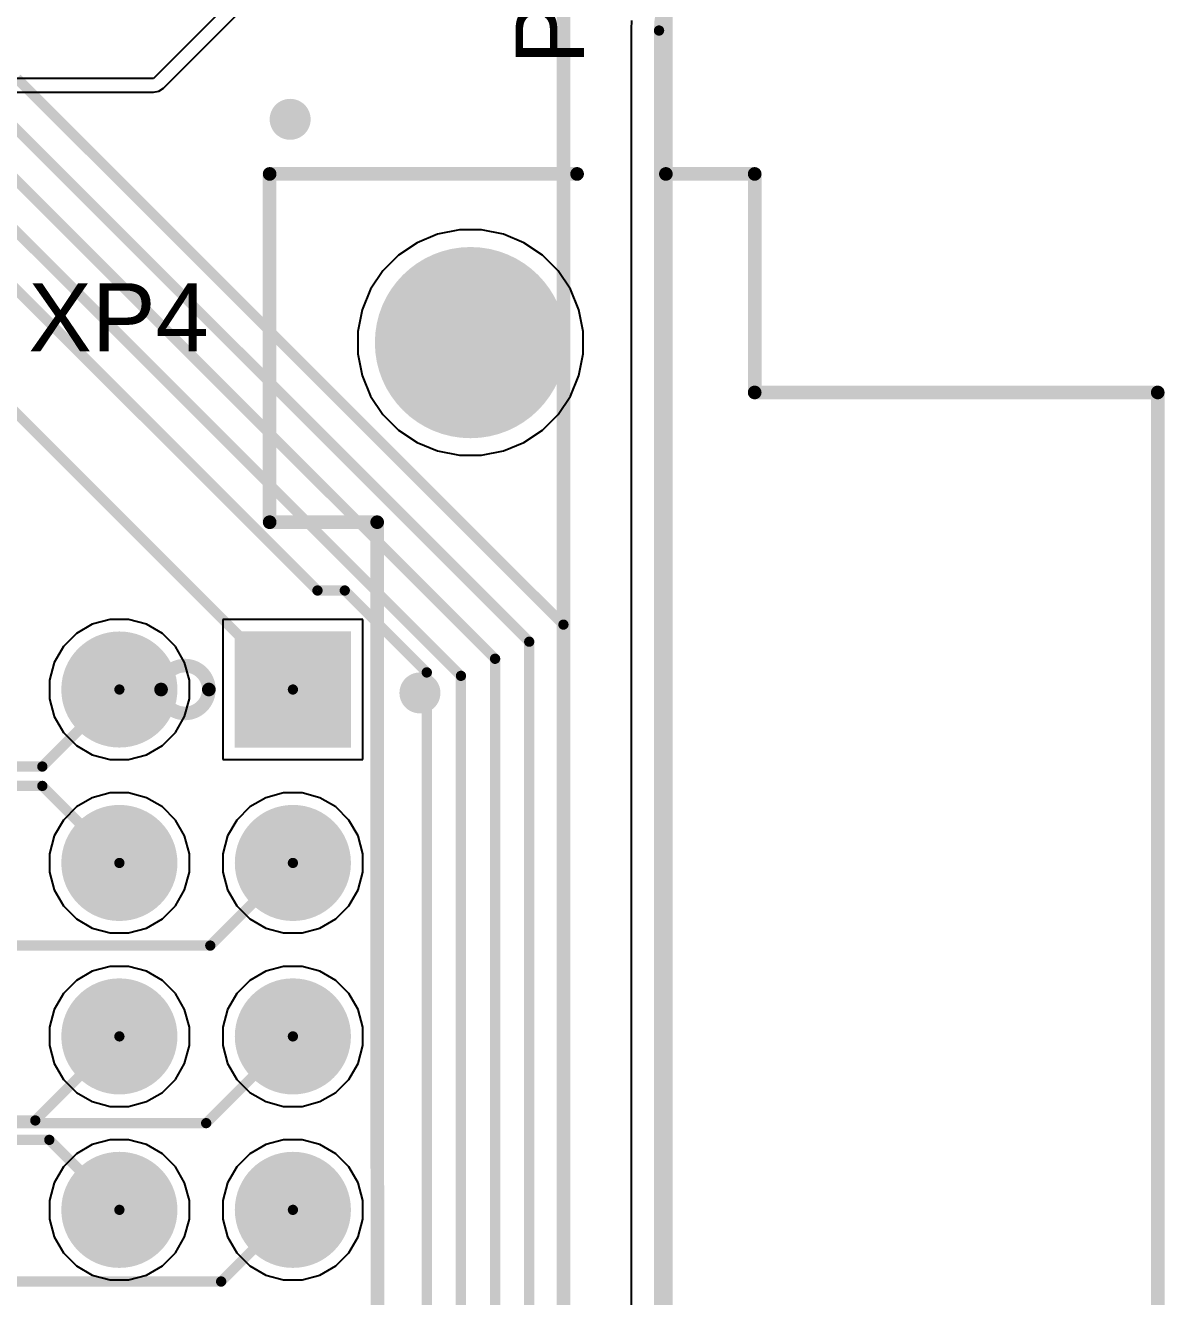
# Model space of a CAD drawing. Header units: inches. Extents: x 0 to 110, y 0 to 95.
# Drawn here: x 92.13 to 108.8, y 57.66 to 76.28 of the extents above; entities that cross this region are included whole.
import ezdxf

# ---------------------------------------------------------------- set-up
doc = ezdxf.new("R2010")
doc.units = ezdxf.units.IN
for name, color, linetype in [('Board Shape', 56, 'Continuous'), ('Bottom Layer', 5, 'Continuous'), ('Bottom Overlay', 54, 'Continuous'), ('Bottom Solder', 6, 'Continuous'), ('Int1', 16, 'Continuous'), ('Int2', 76, 'Continuous'), ('Mechanical 13', 56, 'Continuous'), ('Mechanical1', 6, 'Continuous'), ('Multi-Layer', 9, 'Continuous'), ('Pad Holes', 156, 'Continuous'), ('Top Layer', 1, 'Continuous'), ('Top Overlay', 2, 'Continuous'), ('Top Solder', 216, 'Continuous')]:
    doc.layers.add(name, color=color, linetype=linetype)
doc.styles.add('Arial', font='', dxfattribs={"height": 0.2})
doc.styles.get('Arial').set_extended_font_data('Arial')

# ---------------------------------------------------------------- blocks, each defined once
blk = doc.blocks.new('DIN41612_48_3_____________________717')
at = {"layer": 'Bottom Layer'}
h = blk.add_hatch(color=5, dxfattribs=at)
edge = h.paths.add_edge_path()
edge.add_arc((11.43, 8), 0.825, 0, 360)
h = blk.add_hatch(color=5, dxfattribs=at)
edge = h.paths.add_edge_path()
edge.add_arc((13.97, 8), 0.825, 0, 360)
h = blk.add_hatch(color=5, dxfattribs=at)
edge = h.paths.add_edge_path()
edge.add_arc((16.51, 8), 0.825, 0, 360)
h = blk.add_hatch(color=5, dxfattribs=at)
edge = h.paths.add_edge_path()
edge.add_arc((19.05, 8), 0.825, 0, 360)
h = blk.add_hatch(color=5, dxfattribs=at)
edge = h.paths.add_edge_path()
edge.add_arc((11.43, 5.46), 0.825, 0, 360)
h = blk.add_hatch(color=5, dxfattribs=at)
edge = h.paths.add_edge_path()
edge.add_arc((13.97, 5.46), 0.825, 0, 360)
h = blk.add_hatch(color=5, dxfattribs=at)
edge = h.paths.add_edge_path()
edge.add_arc((16.51, 5.46), 0.825, 0, 360)
blk.add_hatch(color=5, dxfattribs=at).paths.add_polyline_path([(19.875, 4.635), (18.225, 4.635), (18.225, 6.285), (19.875, 6.285)])
h = blk.add_hatch(color=5, dxfattribs=at)
edge = h.paths.add_edge_path()
edge.add_arc((24.13, 2.86), 1.25, 0, 360)
at = {"layer": 'Bottom Solder'}
h = blk.add_hatch(color=6, dxfattribs=at)
edge = h.paths.add_edge_path()
edge.add_arc((11.43, 8), 0.85, 0, 360)
h = blk.add_hatch(color=6, dxfattribs=at)
edge = h.paths.add_edge_path()
edge.add_arc((13.97, 8), 0.85, 0, 360)
h = blk.add_hatch(color=6, dxfattribs=at)
edge = h.paths.add_edge_path()
edge.add_arc((16.51, 8), 0.85, 0, 360)
h = blk.add_hatch(color=6, dxfattribs=at)
edge = h.paths.add_edge_path()
edge.add_arc((19.05, 8), 0.85, 0, 360)
h = blk.add_hatch(color=6, dxfattribs=at)
edge = h.paths.add_edge_path()
edge.add_arc((11.43, 5.46), 0.85, 0, 360)
h = blk.add_hatch(color=6, dxfattribs=at)
edge = h.paths.add_edge_path()
edge.add_arc((13.97, 5.46), 0.85, 0, 360)
h = blk.add_hatch(color=6, dxfattribs=at)
edge = h.paths.add_edge_path()
edge.add_arc((16.51, 5.46), 0.85, 0, 360)
blk.add_hatch(color=6, dxfattribs=at).paths.add_polyline_path([(19.9, 4.61), (18.2, 4.61), (18.2, 6.31), (19.9, 6.31)])
h = blk.add_hatch(color=6, dxfattribs=at)
edge = h.paths.add_edge_path()
edge.add_arc((24.13, 2.86), 1.275, 0, 360)
at = {"layer": 'Int1'}
h = blk.add_hatch(color=16, dxfattribs=at)
edge = h.paths.add_edge_path()
edge.add_arc((11.43, 8), 0.825, 0, 360)
h = blk.add_hatch(color=16, dxfattribs=at)
edge = h.paths.add_edge_path()
edge.add_arc((13.97, 8), 0.825, 0, 360)
h = blk.add_hatch(color=16, dxfattribs=at)
edge = h.paths.add_edge_path()
edge.add_arc((16.51, 8), 0.825, 0, 360)
h = blk.add_hatch(color=16, dxfattribs=at)
edge = h.paths.add_edge_path()
edge.add_arc((19.05, 8), 0.825, 0, 360)
h = blk.add_hatch(color=16, dxfattribs=at)
edge = h.paths.add_edge_path()
edge.add_arc((11.43, 5.46), 0.825, 0, 360)
h = blk.add_hatch(color=16, dxfattribs=at)
edge = h.paths.add_edge_path()
edge.add_arc((13.97, 5.46), 0.825, 0, 360)
h = blk.add_hatch(color=16, dxfattribs=at)
edge = h.paths.add_edge_path()
edge.add_arc((16.51, 5.46), 0.825, 0, 360)
blk.add_hatch(color=16, dxfattribs=at).paths.add_polyline_path([(19.875, 4.635), (18.225, 4.635), (18.225, 6.285), (19.875, 6.285)])
h = blk.add_hatch(color=16, dxfattribs=at)
edge = h.paths.add_edge_path()
edge.add_arc((24.13, 2.86), 1.25, 0, 360)
at = {"layer": 'Int2'}
h = blk.add_hatch(color=76, dxfattribs=at)
edge = h.paths.add_edge_path()
edge.add_arc((11.43, 8), 0.825, 0, 360)
h = blk.add_hatch(color=76, dxfattribs=at)
edge = h.paths.add_edge_path()
edge.add_arc((13.97, 8), 0.825, 0, 360)
h = blk.add_hatch(color=76, dxfattribs=at)
edge = h.paths.add_edge_path()
edge.add_arc((16.51, 8), 0.825, 0, 360)
h = blk.add_hatch(color=76, dxfattribs=at)
edge = h.paths.add_edge_path()
edge.add_arc((19.05, 8), 0.825, 0, 360)
h = blk.add_hatch(color=76, dxfattribs=at)
edge = h.paths.add_edge_path()
edge.add_arc((11.43, 5.46), 0.825, 0, 360)
h = blk.add_hatch(color=76, dxfattribs=at)
edge = h.paths.add_edge_path()
edge.add_arc((13.97, 5.46), 0.825, 0, 360)
h = blk.add_hatch(color=76, dxfattribs=at)
edge = h.paths.add_edge_path()
edge.add_arc((16.51, 5.46), 0.825, 0, 360)
blk.add_hatch(color=76, dxfattribs=at).paths.add_polyline_path([(19.875, 4.635), (18.225, 4.635), (18.225, 6.285), (19.875, 6.285)])
h = blk.add_hatch(color=76, dxfattribs=at)
edge = h.paths.add_edge_path()
edge.add_arc((24.13, 2.86), 1.25, 0, 360)
at = {"layer": 'Multi-Layer'}
h = blk.add_hatch(color=9, dxfattribs=at)
edge = h.paths.add_edge_path()
edge.add_arc((11.43, 8), 0.825, 0, 360)
h = blk.add_hatch(color=9, dxfattribs=at)
edge = h.paths.add_edge_path()
edge.add_arc((13.97, 8), 0.825, 0, 360)
h = blk.add_hatch(color=9, dxfattribs=at)
edge = h.paths.add_edge_path()
edge.add_arc((16.51, 8), 0.825, 0, 360)
h = blk.add_hatch(color=9, dxfattribs=at)
edge = h.paths.add_edge_path()
edge.add_arc((19.05, 8), 0.825, 0, 360)
h = blk.add_hatch(color=9, dxfattribs=at)
edge = h.paths.add_edge_path()
edge.add_arc((11.43, 5.46), 0.825, 0, 360)
h = blk.add_hatch(color=9, dxfattribs=at)
edge = h.paths.add_edge_path()
edge.add_arc((13.97, 5.46), 0.825, 0, 360)
h = blk.add_hatch(color=9, dxfattribs=at)
edge = h.paths.add_edge_path()
edge.add_arc((16.51, 5.46), 0.825, 0, 360)
h = blk.add_hatch(color=9, dxfattribs=at)
edge = h.paths.add_edge_path()
edge.add_arc((24.13, 2.86), 1.25, 0, 360)
at = {"layer": 'Pad Holes'}
h = blk.add_hatch(color=7, dxfattribs=at)
edge = h.paths.add_edge_path()
edge.add_arc((11.43, 8), 0.5, 0, 360)
h = blk.add_hatch(color=7, dxfattribs=at)
edge = h.paths.add_edge_path()
edge.add_arc((13.97, 8), 0.5, 0, 360)
h = blk.add_hatch(color=7, dxfattribs=at)
edge = h.paths.add_edge_path()
edge.add_arc((16.51, 8), 0.5, 0, 360)
h = blk.add_hatch(color=7, dxfattribs=at)
edge = h.paths.add_edge_path()
edge.add_arc((19.05, 8), 0.5, 0, 360)
h = blk.add_hatch(color=7, dxfattribs=at)
edge = h.paths.add_edge_path()
edge.add_arc((11.43, 5.46), 0.5, 0, 360)
h = blk.add_hatch(color=7, dxfattribs=at)
edge = h.paths.add_edge_path()
edge.add_arc((13.97, 5.46), 0.5, 0, 360)
h = blk.add_hatch(color=7, dxfattribs=at)
edge = h.paths.add_edge_path()
edge.add_arc((16.51, 5.46), 0.5, 0, 360)
h = blk.add_hatch(color=7, dxfattribs=at)
edge = h.paths.add_edge_path()
edge.add_arc((19.05, 5.46), 0.5, 0, 360)
h = blk.add_hatch(color=7, dxfattribs=at)
edge = h.paths.add_edge_path()
edge.add_arc((24.13, 2.86), 1.4, 0, 360)
at = {"layer": 'Top Layer'}
h = blk.add_hatch(color=1, dxfattribs=at)
edge = h.paths.add_edge_path()
edge.add_arc((11.43, 8), 0.825, 0, 360)
h = blk.add_hatch(color=1, dxfattribs=at)
edge = h.paths.add_edge_path()
edge.add_arc((13.97, 8), 0.825, 0, 360)
h = blk.add_hatch(color=1, dxfattribs=at)
edge = h.paths.add_edge_path()
edge.add_arc((16.51, 8), 0.825, 0, 360)
h = blk.add_hatch(color=1, dxfattribs=at)
edge = h.paths.add_edge_path()
edge.add_arc((19.05, 8), 0.825, 0, 360)
h = blk.add_hatch(color=1, dxfattribs=at)
edge = h.paths.add_edge_path()
edge.add_arc((11.43, 5.46), 0.825, 0, 360)
h = blk.add_hatch(color=1, dxfattribs=at)
edge = h.paths.add_edge_path()
edge.add_arc((13.97, 5.46), 0.825, 0, 360)
h = blk.add_hatch(color=1, dxfattribs=at)
edge = h.paths.add_edge_path()
edge.add_arc((16.51, 5.46), 0.825, 0, 360)
blk.add_hatch(color=1, dxfattribs=at).paths.add_polyline_path([(19.875, 4.635), (18.225, 4.635), (18.225, 6.285), (19.875, 6.285)])
h = blk.add_hatch(color=1, dxfattribs=at)
edge = h.paths.add_edge_path()
edge.add_arc((24.13, 2.86), 1.25, 0, 360)
at = {"layer": 'Top Solder'}
h = blk.add_hatch(color=216, dxfattribs=at)
edge = h.paths.add_edge_path()
edge.add_arc((11.43, 8), 0.85, 0, 360)
h = blk.add_hatch(color=216, dxfattribs=at)
edge = h.paths.add_edge_path()
edge.add_arc((13.97, 8), 0.85, 0, 360)
h = blk.add_hatch(color=216, dxfattribs=at)
edge = h.paths.add_edge_path()
edge.add_arc((16.51, 8), 0.85, 0, 360)
h = blk.add_hatch(color=216, dxfattribs=at)
edge = h.paths.add_edge_path()
edge.add_arc((19.05, 8), 0.85, 0, 360)
h = blk.add_hatch(color=216, dxfattribs=at)
edge = h.paths.add_edge_path()
edge.add_arc((11.43, 5.46), 0.85, 0, 360)
h = blk.add_hatch(color=216, dxfattribs=at)
edge = h.paths.add_edge_path()
edge.add_arc((13.97, 5.46), 0.85, 0, 360)
h = blk.add_hatch(color=216, dxfattribs=at)
edge = h.paths.add_edge_path()
edge.add_arc((16.51, 5.46), 0.85, 0, 360)
blk.add_hatch(color=216, dxfattribs=at).paths.add_polyline_path([(19.9, 4.61), (18.2, 4.61), (18.2, 6.31), (19.9, 6.31)])
h = blk.add_hatch(color=216, dxfattribs=at)
edge = h.paths.add_edge_path()
edge.add_arc((24.13, 2.86), 1.275, 0, 360)
at = {"layer": 'Bottom Overlay'}
for points in [[(19.15, 3.6, 0.3, 0.3, 1), (18.85, 3.6, 0.3, 0.3, 1)], [(18.775, 3.6, 0.15, 0.15, 1), (18.925, 3.6, 0.15, 0.15, 1)], [(19.075, 3.6, 0.15, 0.15, 1), (19.225, 3.6, 0.15, 0.15, 1)]]:
    blk.add_lwpolyline(points, format="xyseb", close=True, dxfattribs=at)
at = {"layer": 'Mechanical 13'}
for points in [[(-26.6, 0, 0.2, 0.2, 0), (36, 0, 0.2, 0.2, 0)], [(26.6, 0, 0.2, 0.2, 0), (26.6, -1.3, 0.2, 0.2, 0)], [(23.4, -1.3, 0.2, 0.2, 0), (26.6, -1.3, 0.2, 0.2, 0)], [(23.4, -1.3, 0.2, 0.2, 0), (23.4, -7.2, 0.2, 0.2, 0)], [(-23.4, -7.2, 0.2, 0.2, 0), (23.4, -7.2, 0.2, 0.2, 0)]]:
    blk.add_lwpolyline(points, format="xyseb", dxfattribs=at)
for points in [[(26.55, 0, 0.1, 0.1, 1), (26.65, 0, 0.1, 0.1, 1)], [(23.35, -1.3, 0.1, 0.1, 1), (23.45, -1.3, 0.1, 0.1, 1)], [(23.35, -1.3, 0.1, 0.1, 1), (23.45, -1.3, 0.1, 0.1, 1)], [(26.55, -1.3, 0.1, 0.1, 1), (26.65, -1.3, 0.1, 0.1, 1)], [(26.55, -1.3, 0.1, 0.1, 1), (26.65, -1.3, 0.1, 0.1, 1)], [(23.35, -7.2, 0.1, 0.1, 1), (23.45, -7.2, 0.1, 0.1, 1)], [(23.35, -7.2, 0.1, 0.1, 1), (23.45, -7.2, 0.1, 0.1, 1)]]:
    blk.add_lwpolyline(points, format="xyseb", close=True, dxfattribs=at)
at = {"layer": 'Top Overlay'}
for points in [[(21.5, 5.8, 0.2, 0.2, 0), (21.5, 4.226, 0.2, 0.2, 0)], [(21.5, 5.8, 0.2, 0.2, 0), (26.6, 5.8, 0.2, 0.2, 0)], [(26.6, 5.8, 0.2, 0.2, 0), (26.6, 1.3, 0.2, 0.2, 0)], [(21.5, 4.226, 0.2, 0.2, 0), (-21.5, 4.216, 0.2, 0.2, 0)]]:
    blk.add_lwpolyline(points, format="xyseb", dxfattribs=at)
for points in [[(21.45, 5.8, 0.1, 0.1, 1), (21.55, 5.8, 0.1, 0.1, 1)], [(21.45, 5.8, 0.1, 0.1, 1), (21.55, 5.8, 0.1, 0.1, 1)], [(26.55, 5.8, 0.1, 0.1, 1), (26.65, 5.8, 0.1, 0.1, 1)], [(26.55, 5.8, 0.1, 0.1, 1), (26.65, 5.8, 0.1, 0.1, 1)], [(27.55, 5.5, 0.3, 0.3, 1), (27.25, 5.5, 0.3, 0.3, 1)], [(27.175, 5.5, 0.15, 0.15, 1), (27.325, 5.5, 0.15, 0.15, 1)], [(27.475, 5.5, 0.15, 0.15, 1), (27.625, 5.5, 0.15, 0.15, 1)], [(21.45, 4.226, 0.1, 0.1, 1), (21.55, 4.226, 0.1, 0.1, 1)], [(21.45, 4.226, 0.1, 0.1, 1), (21.55, 4.226, 0.1, 0.1, 1)], [(26.55, 1.3, 0.1, 0.1, 1), (26.65, 1.3, 0.1, 0.1, 1)]]:
    blk.add_lwpolyline(points, format="xyseb", close=True, dxfattribs=at)
at = {"layer": 'Mechanical 13', "style": 'Arial'}
blk.add_text('PCB EDGE', height=1, dxfattribs=at).set_placement((28.2, 1.2))

msp = doc.modelspace()

# ---------------------------------------------------------------- linework, layer by layer
at = {"layer": 'Board Shape'}
for points in [[(101.4, 76.2, 0.15, 0.15, -0.414214), (102.7, 77.5, 0.15, 0.15, 0)], [(101.4, 18.8, 0.15, 0.15, 0), (101.4, 76.2, 0.15, 0.15, 0)]]:
    msp.add_lwpolyline(points, format="xyseb", dxfattribs=at)
msp.add_lwpolyline([(101.362, 76.2, 0.075, 0.075, 1), (101.438, 76.2, 0.075, 0.075, 1)], format="xyseb", close=True, dxfattribs=at)
msp.add_lwpolyline([(101.362, 76.2, 0.075, 0.075, 1), (101.438, 76.2, 0.075, 0.075, 1)], format="xyseb", close=True, dxfattribs=at)
at = {"layer": 'Bottom Layer'}
for points in [[(92.372, 65.422, 0.15, 0.15, 0), (93.5, 66.55, 0.15, 0.15, 0)], [(89.52, 65.422, 0.15, 0.15, 0), (92.372, 65.422, 0.15, 0.15, 0)], [(89.638, 65.138, 0.15, 0.15, 0), (92.372, 65.138, 0.15, 0.15, 0)], [(92.372, 65.138, 0.15, 0.15, 0), (93.5, 64.01, 0.15, 0.15, 0)], [(92.269, 60.239, 0.15, 0.15, 0), (93.5, 61.47, 0.15, 0.15, 0)], [(89.637, 60.239, 0.15, 0.15, 0), (92.269, 60.239, 0.15, 0.15, 0)], [(89.755, 59.955, 0.15, 0.15, 0), (92.475, 59.955, 0.15, 0.15, 0)], [(92.475, 59.955, 0.15, 0.15, 0), (93.5, 58.93, 0.15, 0.15, 0)]]:
    msp.add_lwpolyline(points, format="xyseb", dxfattribs=at)
for points in [[(93.463, 66.55, 0.075, 0.075, 1), (93.538, 66.55, 0.075, 0.075, 1)], [(92.335, 65.422, 0.075, 0.075, 1), (92.41, 65.422, 0.075, 0.075, 1)], [(92.335, 65.422, 0.075, 0.075, 1), (92.41, 65.422, 0.075, 0.075, 1)], [(92.335, 65.138, 0.075, 0.075, 1), (92.41, 65.138, 0.075, 0.075, 1)], [(92.335, 65.138, 0.075, 0.075, 1), (92.41, 65.138, 0.075, 0.075, 1)], [(93.463, 64.01, 0.075, 0.075, 1), (93.538, 64.01, 0.075, 0.075, 1)], [(93.463, 61.47, 0.075, 0.075, 1), (93.538, 61.47, 0.075, 0.075, 1)], [(92.232, 60.239, 0.075, 0.075, 1), (92.307, 60.239, 0.075, 0.075, 1)], [(92.232, 60.239, 0.075, 0.075, 1), (92.307, 60.239, 0.075, 0.075, 1)], [(92.437, 59.955, 0.075, 0.075, 1), (92.512, 59.955, 0.075, 0.075, 1)], [(92.437, 59.955, 0.075, 0.075, 1), (92.512, 59.955, 0.075, 0.075, 1)], [(93.463, 58.93, 0.075, 0.075, 1), (93.538, 58.93, 0.075, 0.075, 1)]]:
    msp.add_lwpolyline(points, format="xyseb", close=True, dxfattribs=at)
at = {"layer": 'Int1'}
for p, q in [((100.999, 76.347), (100.993, 76.22)), ((100.994, 76.21), (100.992, 76.2)), ((100.992, 76.2), (100.992, 18.8)), ((100.993, 76.22), (100.994, 76.21)), ((98.159, 73.217), (97.858, 73.092)), ((98.477, 73.28), (98.159, 73.217)), ((98.803, 73.28), (98.477, 73.28)), ((99.121, 73.217), (98.803, 73.28)), ((99.422, 73.092), (99.121, 73.217)), ((97.858, 73.092), (97.588, 72.912)), ((99.692, 72.912), (99.422, 73.092)), ((97.588, 72.912), (97.358, 72.682)), ((99.922, 72.682), (99.692, 72.912)), ((97.358, 72.682), (97.178, 72.412)), ((100.102, 72.412), (99.922, 72.682)), ((97.178, 72.412), (97.053, 72.111)), ((100.227, 72.111), (100.102, 72.412)), ((97.053, 72.111), (96.99, 71.793)), ((100.29, 71.793), (100.227, 72.111)), ((96.99, 71.793), (96.99, 71.467)), ((100.29, 71.467), (100.29, 71.793)), ((96.99, 71.467), (97.053, 71.149)), ((100.227, 71.149), (100.29, 71.467)), ((97.053, 71.149), (97.178, 70.848)), ((100.102, 70.848), (100.227, 71.149)), ((97.178, 70.848), (97.358, 70.578)), ((99.922, 70.578), (100.102, 70.848)), ((97.358, 70.578), (97.588, 70.348)), ((99.692, 70.348), (99.922, 70.578)), ((97.588, 70.348), (97.858, 70.168)), ((99.422, 70.168), (99.692, 70.348)), ((97.858, 70.168), (98.159, 70.043)), ((98.159, 70.043), (98.477, 69.98)), ((98.803, 69.98), (99.121, 70.043)), ((99.121, 70.043), (99.422, 70.168)), ((98.477, 69.98), (98.803, 69.98)), ((93.365, 67.575), (93.104, 67.505)), ((93.635, 67.575), (93.365, 67.575)), ((93.896, 67.505), (93.635, 67.575)), ((97.065, 67.575), (95.015, 67.575)), ((95.015, 67.575), (95.015, 65.525)), ((97.065, 65.525), (97.065, 67.575)), ((93.104, 67.505), (92.871, 67.37)), ((94.129, 67.37), (93.896, 67.505)), ((92.871, 67.37), (92.68, 67.179)), ((94.32, 67.179), (94.129, 67.37)), ((92.68, 67.179), (92.545, 66.946)), ((94.455, 66.946), (94.32, 67.179)), ((92.545, 66.946), (92.475, 66.685)), ((94.525, 66.685), (94.455, 66.946)), ((92.475, 66.685), (92.475, 66.415)), ((94.525, 66.415), (94.525, 66.685)), ((92.475, 66.415), (92.545, 66.154)), ((94.455, 66.154), (94.525, 66.415)), ((92.545, 66.154), (92.68, 65.921)), ((94.32, 65.921), (94.455, 66.154)), ((92.68, 65.921), (92.871, 65.73)), ((94.129, 65.73), (94.32, 65.921)), ((92.871, 65.73), (93.104, 65.595)), ((93.896, 65.595), (94.129, 65.73)), ((93.104, 65.595), (93.365, 65.525)), ((93.365, 65.525), (93.635, 65.525)), ((93.635, 65.525), (93.896, 65.595)), ((95.015, 65.525), (97.065, 65.525)), ((93.365, 65.035), (93.104, 64.965)), ((93.635, 65.035), (93.365, 65.035)), ((93.896, 64.965), (93.635, 65.035)), ((95.905, 65.035), (95.644, 64.965)), ((96.175, 65.035), (95.905, 65.035)), ((96.436, 64.965), (96.175, 65.035)), ((92.871, 64.83), (92.68, 64.639)), ((93.104, 64.965), (92.871, 64.83)), ((94.129, 64.83), (93.896, 64.965)), ((94.32, 64.639), (94.129, 64.83)), ((95.411, 64.83), (95.22, 64.639)), ((95.644, 64.965), (95.411, 64.83)), ((96.669, 64.83), (96.436, 64.965)), ((96.86, 64.639), (96.669, 64.83)), ((92.68, 64.639), (92.545, 64.406)), ((94.455, 64.406), (94.32, 64.639)), ((95.22, 64.639), (95.085, 64.406)), ((96.995, 64.406), (96.86, 64.639)), ((92.545, 64.406), (92.475, 64.145)), ((94.525, 64.145), (94.455, 64.406)), ((95.085, 64.406), (95.015, 64.145)), ((97.065, 64.145), (96.995, 64.406)), ((92.475, 64.145), (92.475, 63.875)), ((94.525, 63.875), (94.525, 64.145)), ((95.015, 64.145), (95.015, 63.875)), ((97.065, 63.875), (97.065, 64.145)), ((92.475, 63.875), (92.545, 63.614)), ((94.455, 63.614), (94.525, 63.875)), ((95.015, 63.875), (95.085, 63.614)), ((96.995, 63.614), (97.065, 63.875)), ((92.545, 63.614), (92.68, 63.381)), ((94.32, 63.381), (94.455, 63.614)), ((95.085, 63.614), (95.22, 63.381)), ((96.86, 63.381), (96.995, 63.614)), ((92.68, 63.381), (92.871, 63.19)), ((94.129, 63.19), (94.32, 63.381)), ((95.22, 63.381), (95.411, 63.19)), ((96.669, 63.19), (96.86, 63.381)), ((92.871, 63.19), (93.104, 63.055)), ((93.896, 63.055), (94.129, 63.19)), ((95.411, 63.19), (95.644, 63.055)), ((96.436, 63.055), (96.669, 63.19)), ((93.104, 63.055), (93.365, 62.985)), ((93.365, 62.985), (93.635, 62.985)), ((93.635, 62.985), (93.896, 63.055)), ((95.644, 63.055), (95.905, 62.985)), ((95.905, 62.985), (96.175, 62.985)), ((96.175, 62.985), (96.436, 63.055)), ((93.104, 62.425), (92.871, 62.29)), ((93.365, 62.495), (93.104, 62.425)), ((93.635, 62.495), (93.365, 62.495)), ((93.896, 62.425), (93.635, 62.495)), ((94.129, 62.29), (93.896, 62.425)), ((95.644, 62.425), (95.411, 62.29)), ((95.905, 62.495), (95.644, 62.425)), ((96.175, 62.495), (95.905, 62.495)), ((96.436, 62.425), (96.175, 62.495)), ((96.669, 62.29), (96.436, 62.425)), ((92.871, 62.29), (92.68, 62.099)), ((94.32, 62.099), (94.129, 62.29)), ((95.411, 62.29), (95.22, 62.099)), ((96.86, 62.099), (96.669, 62.29)), ((92.68, 62.099), (92.545, 61.866)), ((94.455, 61.866), (94.32, 62.099)), ((95.22, 62.099), (95.085, 61.866)), ((96.995, 61.866), (96.86, 62.099)), ((92.545, 61.866), (92.475, 61.605)), ((94.525, 61.605), (94.455, 61.866)), ((95.085, 61.866), (95.015, 61.605)), ((97.065, 61.605), (96.995, 61.866)), ((92.475, 61.605), (92.475, 61.335)), ((94.525, 61.335), (94.525, 61.605)), ((95.015, 61.605), (95.015, 61.335)), ((97.065, 61.335), (97.065, 61.605)), ((92.475, 61.335), (92.545, 61.074)), ((94.455, 61.074), (94.525, 61.335)), ((95.015, 61.335), (95.085, 61.074)), ((96.995, 61.074), (97.065, 61.335)), ((92.545, 61.074), (92.68, 60.841)), ((94.32, 60.841), (94.455, 61.074)), ((95.085, 61.074), (95.22, 60.841)), ((96.86, 60.841), (96.995, 61.074)), ((92.68, 60.841), (92.871, 60.65)), ((94.129, 60.65), (94.32, 60.841)), ((95.22, 60.841), (95.411, 60.65)), ((96.669, 60.65), (96.86, 60.841)), ((92.871, 60.65), (93.104, 60.515)), ((93.104, 60.515), (93.365, 60.445)), ((93.635, 60.445), (93.896, 60.515)), ((93.896, 60.515), (94.129, 60.65)), ((95.411, 60.65), (95.644, 60.515)), ((95.644, 60.515), (95.905, 60.445)), ((96.175, 60.445), (96.436, 60.515)), ((96.436, 60.515), (96.669, 60.65)), ((93.365, 60.445), (93.635, 60.445)), ((95.905, 60.445), (96.175, 60.445)), ((93.365, 59.955), (93.104, 59.885)), ((93.635, 59.955), (93.365, 59.955)), ((93.896, 59.885), (93.635, 59.955)), ((95.905, 59.955), (95.644, 59.885)), ((96.175, 59.955), (95.905, 59.955)), ((96.436, 59.885), (96.175, 59.955)), ((93.104, 59.885), (92.871, 59.75)), ((94.129, 59.75), (93.896, 59.885)), ((95.644, 59.885), (95.411, 59.75)), ((96.669, 59.75), (96.436, 59.885)), ((92.871, 59.75), (92.68, 59.559)), ((94.32, 59.559), (94.129, 59.75)), ((95.411, 59.75), (95.22, 59.559)), ((96.86, 59.559), (96.669, 59.75)), ((92.68, 59.559), (92.545, 59.326)), ((94.455, 59.326), (94.32, 59.559)), ((95.22, 59.559), (95.085, 59.326)), ((96.995, 59.326), (96.86, 59.559)), ((92.545, 59.326), (92.475, 59.065)), ((94.525, 59.065), (94.455, 59.326)), ((95.085, 59.326), (95.015, 59.065)), ((97.065, 59.065), (96.995, 59.326)), ((92.475, 59.065), (92.475, 58.795)), ((94.525, 58.795), (94.525, 59.065)), ((95.015, 59.065), (95.015, 58.795)), ((97.065, 58.795), (97.065, 59.065)), ((92.475, 58.795), (92.545, 58.534)), ((94.455, 58.534), (94.525, 58.795)), ((95.015, 58.795), (95.085, 58.534)), ((96.995, 58.534), (97.065, 58.795)), ((92.545, 58.534), (92.68, 58.301)), ((94.32, 58.301), (94.455, 58.534)), ((95.085, 58.534), (95.22, 58.301)), ((96.86, 58.301), (96.995, 58.534)), ((92.68, 58.301), (92.871, 58.11)), ((94.129, 58.11), (94.32, 58.301)), ((95.22, 58.301), (95.411, 58.11)), ((96.669, 58.11), (96.86, 58.301)), ((92.871, 58.11), (93.104, 57.975)), ((93.896, 57.975), (94.129, 58.11)), ((95.411, 58.11), (95.644, 57.975)), ((96.436, 57.975), (96.669, 58.11)), ((93.104, 57.975), (93.365, 57.905)), ((93.365, 57.905), (93.635, 57.905)), ((93.635, 57.905), (93.896, 57.975)), ((95.644, 57.975), (95.905, 57.905)), ((95.905, 57.905), (96.175, 57.905)), ((96.175, 57.905), (96.436, 57.975))]:
    msp.add_line(p, q, dxfattribs=at)
at = {"layer": 'Int2'}
for p, q in [((102, 83.5), (94, 75.5)), ((94.144, 75.356), (102.144, 83.356)), ((100.999, 76.347), (100.993, 76.22)), ((100.994, 76.21), (100.992, 76.2)), ((100.992, 76.2), (100.992, 18.8)), ((100.993, 76.22), (100.994, 76.21)), ((94, 75.5), (81.75, 75.5)), ((81.75, 75.296), (94, 75.296)), ((94, 75.296), (94.078, 75.312)), ((94, 75.296), (94, 75.296)), ((94.078, 75.312), (94.144, 75.356)), ((98.159, 73.217), (97.858, 73.092)), ((98.477, 73.28), (98.159, 73.217)), ((98.803, 73.28), (98.477, 73.28)), ((99.121, 73.217), (98.803, 73.28)), ((99.422, 73.092), (99.121, 73.217)), ((97.858, 73.092), (97.588, 72.912)), ((99.692, 72.912), (99.422, 73.092)), ((97.588, 72.912), (97.358, 72.682)), ((99.922, 72.682), (99.692, 72.912)), ((97.358, 72.682), (97.178, 72.412)), ((100.102, 72.412), (99.922, 72.682)), ((97.178, 72.412), (97.053, 72.111)), ((100.227, 72.111), (100.102, 72.412)), ((97.053, 72.111), (96.99, 71.793)), ((100.29, 71.793), (100.227, 72.111)), ((96.99, 71.793), (96.99, 71.467)), ((100.29, 71.467), (100.29, 71.793)), ((96.99, 71.467), (97.053, 71.149)), ((100.227, 71.149), (100.29, 71.467)), ((97.053, 71.149), (97.178, 70.848)), ((100.102, 70.848), (100.227, 71.149)), ((97.178, 70.848), (97.358, 70.578)), ((99.922, 70.578), (100.102, 70.848)), ((97.358, 70.578), (97.588, 70.348)), ((99.692, 70.348), (99.922, 70.578)), ((97.588, 70.348), (97.858, 70.168)), ((99.422, 70.168), (99.692, 70.348)), ((97.858, 70.168), (98.159, 70.043)), ((98.159, 70.043), (98.477, 69.98)), ((98.803, 69.98), (99.121, 70.043)), ((99.121, 70.043), (99.422, 70.168)), ((98.477, 69.98), (98.803, 69.98)), ((93.365, 67.575), (93.104, 67.505)), ((93.635, 67.575), (93.365, 67.575)), ((93.896, 67.505), (93.635, 67.575)), ((97.065, 67.575), (95.015, 67.575)), ((95.015, 67.575), (95.015, 65.525)), ((97.065, 65.525), (97.065, 67.575)), ((93.104, 67.505), (92.871, 67.37)), ((94.129, 67.37), (93.896, 67.505)), ((92.871, 67.37), (92.68, 67.179)), ((94.32, 67.179), (94.129, 67.37)), ((92.68, 67.179), (92.545, 66.946)), ((94.455, 66.946), (94.32, 67.179)), ((92.545, 66.946), (92.475, 66.685)), ((94.525, 66.685), (94.455, 66.946)), ((92.475, 66.685), (92.475, 66.415)), ((94.525, 66.415), (94.525, 66.685)), ((92.475, 66.415), (92.545, 66.154)), ((94.455, 66.154), (94.525, 66.415)), ((92.545, 66.154), (92.68, 65.921)), ((94.32, 65.921), (94.455, 66.154)), ((92.68, 65.921), (92.871, 65.73)), ((94.129, 65.73), (94.32, 65.921)), ((92.871, 65.73), (93.104, 65.595)), ((93.896, 65.595), (94.129, 65.73)), ((93.104, 65.595), (93.365, 65.525)), ((93.365, 65.525), (93.635, 65.525)), ((93.635, 65.525), (93.896, 65.595)), ((95.015, 65.525), (97.065, 65.525)), ((93.365, 65.035), (93.104, 64.965)), ((93.635, 65.035), (93.365, 65.035)), ((93.896, 64.965), (93.635, 65.035)), ((95.905, 65.035), (95.644, 64.965)), ((96.175, 65.035), (95.905, 65.035)), ((96.436, 64.965), (96.175, 65.035)), ((92.871, 64.83), (92.68, 64.639)), ((93.104, 64.965), (92.871, 64.83)), ((94.129, 64.83), (93.896, 64.965)), ((94.32, 64.639), (94.129, 64.83)), ((95.411, 64.83), (95.22, 64.639)), ((95.644, 64.965), (95.411, 64.83)), ((96.669, 64.83), (96.436, 64.965)), ((96.86, 64.639), (96.669, 64.83)), ((92.68, 64.639), (92.545, 64.406)), ((94.455, 64.406), (94.32, 64.639)), ((95.22, 64.639), (95.085, 64.406)), ((96.995, 64.406), (96.86, 64.639)), ((92.545, 64.406), (92.475, 64.145)), ((94.525, 64.145), (94.455, 64.406)), ((95.085, 64.406), (95.015, 64.145)), ((97.065, 64.145), (96.995, 64.406)), ((92.475, 64.145), (92.475, 63.875)), ((94.525, 63.875), (94.525, 64.145)), ((95.015, 64.145), (95.015, 63.875)), ((97.065, 63.875), (97.065, 64.145)), ((92.475, 63.875), (92.545, 63.614)), ((94.455, 63.614), (94.525, 63.875)), ((95.015, 63.875), (95.085, 63.614)), ((96.995, 63.614), (97.065, 63.875)), ((92.545, 63.614), (92.68, 63.381)), ((94.32, 63.381), (94.455, 63.614)), ((95.085, 63.614), (95.22, 63.381)), ((96.86, 63.381), (96.995, 63.614)), ((92.68, 63.381), (92.871, 63.19)), ((94.129, 63.19), (94.32, 63.381)), ((95.22, 63.381), (95.411, 63.19)), ((96.669, 63.19), (96.86, 63.381)), ((92.871, 63.19), (93.104, 63.055)), ((93.896, 63.055), (94.129, 63.19)), ((95.411, 63.19), (95.644, 63.055)), ((96.436, 63.055), (96.669, 63.19)), ((93.104, 63.055), (93.365, 62.985)), ((93.365, 62.985), (93.635, 62.985)), ((93.635, 62.985), (93.896, 63.055)), ((95.644, 63.055), (95.905, 62.985)), ((95.905, 62.985), (96.175, 62.985)), ((96.175, 62.985), (96.436, 63.055)), ((93.104, 62.425), (92.871, 62.29)), ((93.365, 62.495), (93.104, 62.425)), ((93.635, 62.495), (93.365, 62.495)), ((93.896, 62.425), (93.635, 62.495)), ((94.129, 62.29), (93.896, 62.425)), ((95.644, 62.425), (95.411, 62.29)), ((95.905, 62.495), (95.644, 62.425)), ((96.175, 62.495), (95.905, 62.495)), ((96.436, 62.425), (96.175, 62.495)), ((96.669, 62.29), (96.436, 62.425)), ((92.871, 62.29), (92.68, 62.099)), ((94.32, 62.099), (94.129, 62.29)), ((95.411, 62.29), (95.22, 62.099)), ((96.86, 62.099), (96.669, 62.29)), ((92.68, 62.099), (92.545, 61.866)), ((94.455, 61.866), (94.32, 62.099)), ((95.22, 62.099), (95.085, 61.866)), ((96.995, 61.866), (96.86, 62.099)), ((92.545, 61.866), (92.475, 61.605)), ((94.525, 61.605), (94.455, 61.866)), ((95.085, 61.866), (95.015, 61.605)), ((97.065, 61.605), (96.995, 61.866)), ((92.475, 61.605), (92.475, 61.335)), ((94.525, 61.335), (94.525, 61.605)), ((95.015, 61.605), (95.015, 61.335)), ((97.065, 61.335), (97.065, 61.605)), ((92.475, 61.335), (92.545, 61.074)), ((94.455, 61.074), (94.525, 61.335)), ((95.015, 61.335), (95.085, 61.074)), ((96.995, 61.074), (97.065, 61.335)), ((92.545, 61.074), (92.68, 60.841)), ((94.32, 60.841), (94.455, 61.074)), ((95.085, 61.074), (95.22, 60.841)), ((96.86, 60.841), (96.995, 61.074)), ((92.68, 60.841), (92.871, 60.65)), ((94.129, 60.65), (94.32, 60.841)), ((95.22, 60.841), (95.411, 60.65)), ((96.669, 60.65), (96.86, 60.841)), ((92.871, 60.65), (93.104, 60.515)), ((93.104, 60.515), (93.365, 60.445)), ((93.635, 60.445), (93.896, 60.515)), ((93.896, 60.515), (94.129, 60.65)), ((95.411, 60.65), (95.644, 60.515)), ((95.644, 60.515), (95.905, 60.445)), ((96.175, 60.445), (96.436, 60.515)), ((96.436, 60.515), (96.669, 60.65)), ((93.365, 60.445), (93.635, 60.445)), ((95.905, 60.445), (96.175, 60.445)), ((93.365, 59.955), (93.104, 59.885)), ((93.635, 59.955), (93.365, 59.955)), ((93.896, 59.885), (93.635, 59.955)), ((95.905, 59.955), (95.644, 59.885)), ((96.175, 59.955), (95.905, 59.955)), ((96.436, 59.885), (96.175, 59.955)), ((93.104, 59.885), (92.871, 59.75)), ((94.129, 59.75), (93.896, 59.885)), ((95.644, 59.885), (95.411, 59.75)), ((96.669, 59.75), (96.436, 59.885)), ((92.871, 59.75), (92.68, 59.559)), ((94.32, 59.559), (94.129, 59.75)), ((95.411, 59.75), (95.22, 59.559)), ((96.86, 59.559), (96.669, 59.75)), ((92.68, 59.559), (92.545, 59.326)), ((94.455, 59.326), (94.32, 59.559)), ((95.22, 59.559), (95.085, 59.326)), ((96.995, 59.326), (96.86, 59.559)), ((92.545, 59.326), (92.475, 59.065)), ((94.525, 59.065), (94.455, 59.326)), ((95.085, 59.326), (95.015, 59.065)), ((97.065, 59.065), (96.995, 59.326)), ((92.475, 59.065), (92.475, 58.795)), ((94.525, 58.795), (94.525, 59.065)), ((95.015, 59.065), (95.015, 58.795)), ((97.065, 58.795), (97.065, 59.065)), ((92.475, 58.795), (92.545, 58.534)), ((94.455, 58.534), (94.525, 58.795)), ((95.015, 58.795), (95.085, 58.534)), ((96.995, 58.534), (97.065, 58.795)), ((92.545, 58.534), (92.68, 58.301)), ((94.32, 58.301), (94.455, 58.534)), ((95.085, 58.534), (95.22, 58.301)), ((96.86, 58.301), (96.995, 58.534)), ((92.68, 58.301), (92.871, 58.11)), ((94.129, 58.11), (94.32, 58.301)), ((95.22, 58.301), (95.411, 58.11)), ((96.669, 58.11), (96.86, 58.301)), ((92.871, 58.11), (93.104, 57.975)), ((93.896, 57.975), (94.129, 58.11)), ((95.411, 58.11), (95.644, 57.975)), ((96.436, 57.975), (96.669, 58.11)), ((93.104, 57.975), (93.365, 57.905)), ((93.365, 57.905), (93.635, 57.905)), ((93.635, 57.905), (93.896, 57.975)), ((95.644, 57.975), (95.905, 57.905)), ((95.905, 57.905), (96.175, 57.905)), ((96.175, 57.905), (96.436, 57.975))]:
    msp.add_line(p, q, dxfattribs=at)
at = {"layer": 'Mechanical1'}
msp.add_lwpolyline([(100, 17.5, 0.2, 0.2, 0), (100, 77.5, 0.2, 0.2, 0)], format="xyseb", dxfattribs=at)
for points in [[(94.81, 66.55, 0.2, 0.2, 1), (94.11, 66.55, 0.2, 0.2, 1)], [(94.06, 66.55, 0.1, 0.1, 1), (94.16, 66.55, 0.1, 0.1, 1)], [(94.76, 66.55, 0.1, 0.1, 1), (94.86, 66.55, 0.1, 0.1, 1)]]:
    msp.add_lwpolyline(points, format="xyseb", close=True, dxfattribs=at)
at = {"layer": 'Top Layer'}
for points in [[(92, 75.5, 0.15, 0.15, 0), (100, 67.5, 0.15, 0.15, 0)], [(91.75, 75, 0.15, 0.15, 0), (99.5, 67.25, 0.15, 0.15, 0)], [(91.5, 74.5, 0.15, 0.15, 0), (99, 67, 0.15, 0.15, 0)], [(91.25, 74, 0.15, 0.15, 0), (98.5, 66.75, 0.15, 0.15, 0)], [(91, 73.4, 0.15, 0.15, 0), (96.4, 68, 0.15, 0.15, 0)], [(91.14, 71.45, 0.15, 0.15, 0), (96.04, 66.55, 0.15, 0.15, 0)], [(96.4, 68, 0.15, 0.15, 0), (96.8, 68, 0.15, 0.15, 0)], [(96.8, 68, 0.15, 0.15, 0), (98, 66.8, 0.15, 0.15, 0)], [(100, 37.49, 0.15, 0.15, 0), (100, 67.5, 0.15, 0.15, 0)], [(99.5, 39.141, 0.15, 0.15, 0), (99.5, 67.25, 0.15, 0.15, 0)], [(99, 41.57, 0.15, 0.15, 0), (99, 67, 0.15, 0.15, 0)], [(98, 44, 0.15, 0.15, 0), (98, 66.8, 0.15, 0.15, 0)], [(98.5, 43.61, 0.15, 0.15, 0), (98.5, 66.75, 0.15, 0.15, 0)], [(94.83, 62.8, 0.15, 0.15, 0), (96.04, 64.01, 0.15, 0.15, 0)], [(81.46, 62.8, 0.15, 0.15, 0), (94.83, 62.8, 0.15, 0.15, 0)], [(94.77, 60.2, 0.15, 0.15, 0), (96.04, 61.47, 0.15, 0.15, 0)], [(90.3, 60.2, 0.15, 0.15, 0), (94.77, 60.2, 0.15, 0.15, 0)], [(94.99, 57.88, 0.15, 0.15, 0), (96.04, 58.93, 0.15, 0.15, 0)], [(89.92, 57.88, 0.15, 0.15, 0), (94.99, 57.88, 0.15, 0.15, 0)]]:
    msp.add_lwpolyline(points, format="xyseb", dxfattribs=at)
for points in [[(96.362, 68, 0.075, 0.075, 1), (96.438, 68, 0.075, 0.075, 1)], [(96.362, 68, 0.075, 0.075, 1), (96.438, 68, 0.075, 0.075, 1)], [(96.762, 68, 0.075, 0.075, 1), (96.837, 68, 0.075, 0.075, 1)], [(96.762, 68, 0.075, 0.075, 1), (96.837, 68, 0.075, 0.075, 1)], [(99.963, 67.5, 0.075, 0.075, 1), (100.038, 67.5, 0.075, 0.075, 1)], [(99.963, 67.5, 0.075, 0.075, 1), (100.038, 67.5, 0.075, 0.075, 1)], [(99.462, 67.25, 0.075, 0.075, 1), (99.537, 67.25, 0.075, 0.075, 1)], [(99.462, 67.25, 0.075, 0.075, 1), (99.537, 67.25, 0.075, 0.075, 1)], [(98.962, 67, 0.075, 0.075, 1), (99.038, 67, 0.075, 0.075, 1)], [(98.962, 67, 0.075, 0.075, 1), (99.038, 67, 0.075, 0.075, 1)], [(97.962, 66.8, 0.075, 0.075, 1), (98.038, 66.8, 0.075, 0.075, 1)], [(97.962, 66.8, 0.075, 0.075, 1), (98.038, 66.8, 0.075, 0.075, 1)], [(98.463, 66.75, 0.075, 0.075, 1), (98.538, 66.75, 0.075, 0.075, 1)], [(98.463, 66.75, 0.075, 0.075, 1), (98.538, 66.75, 0.075, 0.075, 1)], [(96.003, 66.55, 0.075, 0.075, 1), (96.078, 66.55, 0.075, 0.075, 1)], [(96.003, 64.01, 0.075, 0.075, 1), (96.078, 64.01, 0.075, 0.075, 1)], [(94.793, 62.8, 0.075, 0.075, 1), (94.868, 62.8, 0.075, 0.075, 1)], [(94.793, 62.8, 0.075, 0.075, 1), (94.868, 62.8, 0.075, 0.075, 1)], [(96.003, 61.47, 0.075, 0.075, 1), (96.078, 61.47, 0.075, 0.075, 1)], [(94.733, 60.2, 0.075, 0.075, 1), (94.808, 60.2, 0.075, 0.075, 1)], [(94.733, 60.2, 0.075, 0.075, 1), (94.808, 60.2, 0.075, 0.075, 1)], [(96.003, 58.93, 0.075, 0.075, 1), (96.078, 58.93, 0.075, 0.075, 1)], [(94.952, 57.88, 0.075, 0.075, 1), (95.028, 57.88, 0.075, 0.075, 1)], [(94.952, 57.88, 0.075, 0.075, 1), (95.028, 57.88, 0.075, 0.075, 1)]]:
    msp.add_lwpolyline(points, format="xyseb", close=True, dxfattribs=at)

# ---------------------------------------------------------------- block references
at = {"rotation": 90}
msp.add_blockref('DIN41612_48_3_____________________717', (101.5, 47.5), dxfattribs=at)

# ---------------------------------------------------------------- texts
at = {"layer": 'Top Overlay', "style": 'Arial'}
msp.add_text('XP4', height=1, dxfattribs=at).set_placement((92.167, 71.5))

doc.saveas('drawing.dxf')
